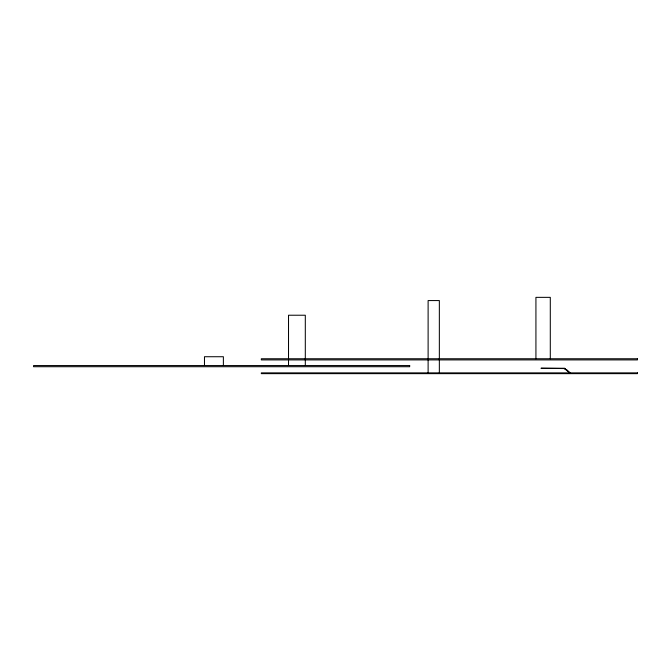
<?xml version="1.0" encoding="UTF-8"?>
<svg xmlns="http://www.w3.org/2000/svg" width="671" height="671" viewBox="0 0 671 671"><rect width="100%" height="100%" fill="white"/><g stroke="black" fill="none" stroke-linecap="round" stroke-linejoin="round"><path stroke-width="1.01" d="M570.065 372.875L568.522 371.952L568.522 371.331L567.75 371.331L567.75 370.719L566.978 370.719L566.978 370.107L566.215 370.107L566.215 369.486L565.443 369.486L565.443 368.874L564.672 368.874L564.672 368.253L540.977 368.253L565.057 368.564L565.057 369.176L567.364 370.409L567.364 371.029L568.907 371.642L569.679 372.875M550.295 358.75L550.295 297.354L535.928 297.354L535.928 358.75M439.346 372.875L439.346 300.566L428.115 300.566L428.115 372.875M305.305 365.561L305.305 315.227L288.522 315.227L288.522 365.561M223.376 365.561L223.376 356.729L204.479 356.729L204.479 365.561M637.45 358.75L261.321 358.75L261.321 359.908L637.45 359.908L637.45 358.75M409.679 365.561L33.55 365.561L33.55 366.718L409.679 366.718L409.679 365.561M637.45 372.875L261.321 372.875L261.321 373.646L637.45 373.646L637.45 372.875"/></g></svg>
